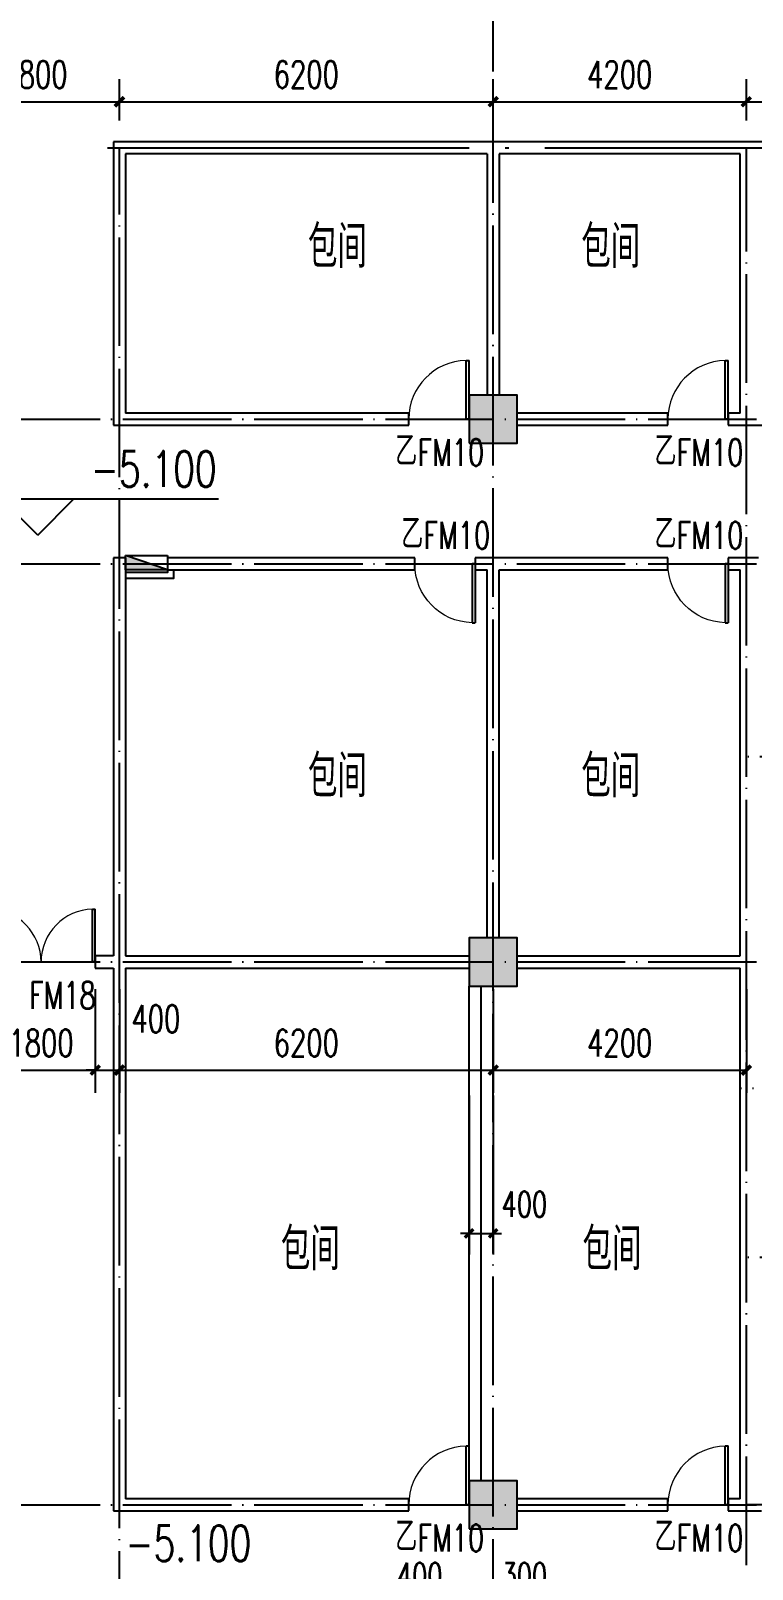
# Model space of a CAD drawing. Extents: x 246015 to 608740, y -108003 to 88400.
# Drawn here: x 398683 to 410652, y -3530 to 21979 of the extents above; entities that cross this region are included whole.
import ezdxf

# ---------------------------------------------------------------- set-up
doc = ezdxf.new("R2010")
doc.units = 0
doc.header["$LTSCALE"] = 3000
doc.header["$MEASUREMENT"] = 0
doc.header["$PDMODE"] = 1
doc.linetypes.add('DOTE', pattern=[2.42, 2, -0.2, 0.02, -0.2])
doc.layers.get('0').update_dxf_attribs({"linetype": 'CONTINUOUS'})
doc.layers.get('DEFPOINTS').update_dxf_attribs({"linetype": 'CONTINUOUS'})
for name, color, linetype in [('column', 9, 'CONTINUOUS'), ('DIM_ELEV', 3, 'CONTINUOUS'), ('dote', 1, 'DOTE'), ('PUB_DIM', 3, 'CONTINUOUS'), ('PUB_HATCH', 8, 'CONTINUOUS'), ('PUB_TEXT', 7, 'CONTINUOUS'), ('WALL', 9, 'CONTINUOUS'), ('WALL-1', 31, 'CONTINUOUS'), ('WINDOW', 4, 'CONTINUOUS'), ('WINDOW_TEXT', 7, 'CONTINUOUS'), ('消火栓', 6, 'CONTINUOUS')]:
    doc.layers.add(name, color=color, linetype=linetype)
doc.styles.add('_TCH_DIM', font='SIMPLEX', dxfattribs={"bigfont": 'GBCBIG'})
doc.styles.add('_TCH_WINDOW', font='SIMPLEX', dxfattribs={"bigfont": 'GBCBIG'})
doc.styles.add('DIM_FONT', font='simplex.shx', dxfattribs={"width": 0.7, "bigfont": 'hztxt.shx'})
doc.dimstyles.new('DIMN140', dxfattribs={"dimscale": 1.4, "dimtxt": 300, "dimasz": 100, "dimexe": 250, "dimexo": 300, "dimgap": 150, "dimtad": 1, "dimdec": 0, "dimzin": 0, "dimdsep": 46, "dimtxsty": 'DIM_FONT', "dimblk": 'ARCHTICK', "dimcen": 0.09, "dimclrt": 7, "dimazin": 2, "dimtfac": 1, "dimtdec": 0, "dimtix": 1, "dimtmove": 2, "dimatfit": 3, "dimfxl": 0, "dimtolj": 1, "dimtzin": 0, "dimarcsym": 0})
doc.dimstyles.new('DIMN150', dxfattribs={"dimscale": 1.5, "dimtxt": 300, "dimasz": 100, "dimexe": 250, "dimexo": 300, "dimgap": 150, "dimtad": 1, "dimdec": 0, "dimzin": 0, "dimdsep": 46, "dimtxsty": 'DIM_FONT', "dimblk": 'ARCHTICK', "dimcen": 0.09, "dimclrt": 7, "dimazin": 2, "dimtfac": 1, "dimtdec": 0, "dimtix": 1, "dimtmove": 2, "dimatfit": 3, "dimfxl": 0, "dimtolj": 1, "dimtzin": 0, "dimarcsym": 0})

# ---------------------------------------------------------------- blocks, each defined once
blk = doc.blocks.new('_ARCHTICK')
at = {"color": 0, "linetype": 'ByBlock', "const_width": 0.4}
blk.add_lwpolyline([(-0.5, -0.5), (0.5, 0.5)], dxfattribs=at)
blk = doc.blocks.new('*D335')
at = {"layer": 'DEFPOINTS', "color": 0}
for p in [(405954, 4746), (406354, 4746), (406354, 2039)]:
    blk.add_point(p, dxfattribs=at)
at = {"layer": 'PUB_DIM', "color": 0, "lineweight": -2}
for p, q in [((405954, 4326), (405954, 1689)), ((406354, 4326), (406354, 1689)), ((405954, 2039), (405814, 2039)), ((405954, 2039), (406354, 2039)), ((406354, 2039), (406494, 2039))]:
    blk.add_line(p, q, dxfattribs=at)
at = {"layer": 'PUB_DIM', "color": 0, "lineweight": -2, "xscale": 140, "yscale": 140, "zscale": 140}
blk.add_blockref('_ARCHTICK', (405954, 2039), dxfattribs=at)
at = {"layer": 'PUB_DIM', "color": 0, "lineweight": -2, "xscale": 140, "yscale": 140, "zscale": 140, "rotation": 180}
blk.add_blockref('_ARCHTICK', (406354, 2039), dxfattribs=at)
at = {"layer": 'PUB_DIM', "color": 7, "insert": (406872, 2522), "char_height": 420, "attachment_point": 5, "style": 'DIM_FONT'}
blk.add_mtext('\\A1;400', dxfattribs=at)
blk = doc.blocks.new('*D394')
at = {"layer": 'DEFPOINTS', "color": 0}
for p in [(406354, -4116), (406054, -4961), (406354, -4961)]:
    blk.add_point(p, dxfattribs=at)
at = {"layer": 'PUB_DIM', "color": 0, "lineweight": -2}
for p, q in [((406054, -4541), (406054, -3766)), ((406354, -4541), (406354, -3766)), ((406054, -4116), (405914, -4116)), ((406054, -4116), (406354, -4116)), ((406354, -4116), (406494, -4116))]:
    blk.add_line(p, q, dxfattribs=at)
at = {"layer": 'PUB_DIM', "color": 0, "lineweight": -2, "xscale": 140, "yscale": 140, "zscale": 140}
blk.add_blockref('_ARCHTICK', (406054, -4116), dxfattribs=at)
at = {"layer": 'PUB_DIM', "color": 0, "lineweight": -2, "xscale": 140, "yscale": 140, "zscale": 140, "rotation": 180}
blk.add_blockref('_ARCHTICK', (406354, -4116), dxfattribs=at)
at = {"layer": 'PUB_DIM', "color": 7, "insert": (406872, -3633), "char_height": 420, "attachment_point": 5, "style": 'DIM_FONT'}
blk.add_mtext('\\A1;300', dxfattribs=at)
blk = doc.blocks.new('*D395')
at = {"layer": 'DEFPOINTS', "color": 0}
for p in [(406054, -4116), (405654, -4961), (406054, -4961)]:
    blk.add_point(p, dxfattribs=at)
at = {"layer": 'PUB_DIM', "color": 0, "lineweight": -2}
for p, q in [((405654, -4541), (405654, -3766)), ((406054, -4541), (406054, -3766)), ((405654, -4116), (405514, -4116)), ((405654, -4116), (406054, -4116)), ((406054, -4116), (406194, -4116))]:
    blk.add_line(p, q, dxfattribs=at)
at = {"layer": 'PUB_DIM', "color": 0, "lineweight": -2, "xscale": 140, "yscale": 140, "zscale": 140}
blk.add_blockref('_ARCHTICK', (405654, -4116), dxfattribs=at)
at = {"layer": 'PUB_DIM', "color": 0, "lineweight": -2, "xscale": 140, "yscale": 140, "zscale": 140, "rotation": 180}
blk.add_blockref('_ARCHTICK', (406054, -4116), dxfattribs=at)
at = {"layer": 'PUB_DIM', "color": 7, "insert": (405136, -3633), "char_height": 420, "attachment_point": 5, "style": 'DIM_FONT'}
blk.add_mtext('\\A1;400', dxfattribs=at)
blk = doc.blocks.new('*D788')
at = {"layer": 'DEFPOINTS', "color": 0}
for p in [(397954, 6539), (399754, 6539), (399754, 4746)]:
    blk.add_point(p, dxfattribs=at)
at = {"layer": 'PUB_DIM', "color": 0, "lineweight": -2}
for p, q in [((397954, 6089), (397954, 4371)), ((399754, 6089), (399754, 4371)), ((397954, 4746), (399754, 4746))]:
    blk.add_line(p, q, dxfattribs=at)
at = {"layer": 'PUB_DIM', "color": 0, "lineweight": -2, "xscale": 150, "yscale": 150, "zscale": 150, "rotation": 180}
blk.add_blockref('_ARCHTICK', (397954, 4746), dxfattribs=at)
at = {"layer": 'PUB_DIM', "color": 0, "lineweight": -2, "xscale": 150, "yscale": 150, "zscale": 150}
blk.add_blockref('_ARCHTICK', (399754, 4746), dxfattribs=at)
at = {"layer": 'PUB_DIM', "color": 7, "insert": (398854, 5196), "char_height": 450, "attachment_point": 5, "style": 'DIM_FONT'}
blk.add_mtext('\\A1;1800', dxfattribs=at)
blk = doc.blocks.new('*D789')
at = {"layer": 'DEFPOINTS', "color": 0}
for p in [(399754, 6539), (400154, 6539), (400154, 4746)]:
    blk.add_point(p, dxfattribs=at)
at = {"layer": 'PUB_DIM', "color": 0, "lineweight": -2}
for p, q in [((399754, 6089), (399754, 4371)), ((400154, 6089), (400154, 4371)), ((399754, 4746), (399604, 4746)), ((399754, 4746), (400154, 4746)), ((400154, 4746), (400304, 4746))]:
    blk.add_line(p, q, dxfattribs=at)
at = {"layer": 'PUB_DIM', "color": 0, "lineweight": -2, "xscale": 150, "yscale": 150, "zscale": 150}
blk.add_blockref('_ARCHTICK', (399754, 4746), dxfattribs=at)
at = {"layer": 'PUB_DIM', "color": 0, "lineweight": -2, "xscale": 150, "yscale": 150, "zscale": 150, "rotation": 180}
blk.add_blockref('_ARCHTICK', (400154, 4746), dxfattribs=at)
at = {"layer": 'PUB_DIM', "color": 7, "insert": (400759, 5597), "char_height": 450, "attachment_point": 5, "style": 'DIM_FONT'}
blk.add_mtext('\\A1;400', dxfattribs=at)
blk = doc.blocks.new('*D790')
at = {"layer": 'DEFPOINTS', "color": 0}
for p in [(400154, 6539), (406354, 6539), (406354, 4746)]:
    blk.add_point(p, dxfattribs=at)
at = {"layer": 'PUB_DIM', "color": 0, "lineweight": -2}
for p, q in [((400154, 6089), (400154, 4371)), ((406354, 6089), (406354, 4371)), ((400154, 4746), (406354, 4746))]:
    blk.add_line(p, q, dxfattribs=at)
at = {"layer": 'PUB_DIM', "color": 0, "lineweight": -2, "xscale": 150, "yscale": 150, "zscale": 150, "rotation": 180}
blk.add_blockref('_ARCHTICK', (400154, 4746), dxfattribs=at)
at = {"layer": 'PUB_DIM', "color": 0, "lineweight": -2, "xscale": 150, "yscale": 150, "zscale": 150}
blk.add_blockref('_ARCHTICK', (406354, 4746), dxfattribs=at)
at = {"layer": 'PUB_DIM', "color": 7, "insert": (403254, 5196), "char_height": 450, "attachment_point": 5, "style": 'DIM_FONT'}
blk.add_mtext('\\A1;6200', dxfattribs=at)
blk = doc.blocks.new('*D791')
at = {"layer": 'DEFPOINTS', "color": 0}
for p in [(406354, 6539), (410554, 6539), (410554, 4746)]:
    blk.add_point(p, dxfattribs=at)
at = {"layer": 'PUB_DIM', "color": 0, "lineweight": -2}
for p, q in [((406354, 6089), (406354, 4371)), ((410554, 6089), (410554, 4371)), ((406354, 4746), (410554, 4746))]:
    blk.add_line(p, q, dxfattribs=at)
at = {"layer": 'PUB_DIM', "color": 0, "lineweight": -2, "xscale": 150, "yscale": 150, "zscale": 150, "rotation": 180}
blk.add_blockref('_ARCHTICK', (406354, 4746), dxfattribs=at)
at = {"layer": 'PUB_DIM', "color": 0, "lineweight": -2, "xscale": 150, "yscale": 150, "zscale": 150}
blk.add_blockref('_ARCHTICK', (410554, 4746), dxfattribs=at)
at = {"layer": 'PUB_DIM', "color": 7, "insert": (408454, 5196), "char_height": 450, "attachment_point": 5, "style": 'DIM_FONT'}
blk.add_mtext('\\A1;4200', dxfattribs=at)
blk = doc.blocks.new('*D967')
at = {"layer": 'DEFPOINTS', "color": 0}
for p in [(400154, 20802), (397354, 20039), (400154, 20039)]:
    blk.add_point(p, dxfattribs=at)
at = {"layer": 'PUB_DIM', "color": 0, "lineweight": -2}
for p, q in [((397354, 20489), (397354, 21177)), ((400154, 20489), (400154, 21177)), ((397354, 20802), (400154, 20802))]:
    blk.add_line(p, q, dxfattribs=at)
at = {"layer": 'PUB_DIM', "color": 0, "lineweight": -2, "xscale": 150, "yscale": 150, "zscale": 150, "rotation": 180}
blk.add_blockref('_ARCHTICK', (397354, 20802), dxfattribs=at)
at = {"layer": 'PUB_DIM', "color": 0, "lineweight": -2, "xscale": 150, "yscale": 150, "zscale": 150}
blk.add_blockref('_ARCHTICK', (400154, 20802), dxfattribs=at)
at = {"layer": 'PUB_DIM', "color": 7, "insert": (398754, 21252), "char_height": 450, "attachment_point": 5, "style": 'DIM_FONT'}
blk.add_mtext('\\A1;2800', dxfattribs=at)
blk = doc.blocks.new('*D968')
at = {"layer": 'DEFPOINTS', "color": 0}
for p in [(406354, 20802), (400154, 20039), (406354, 20039)]:
    blk.add_point(p, dxfattribs=at)
at = {"layer": 'PUB_DIM', "color": 0, "lineweight": -2}
for p, q in [((400154, 20489), (400154, 21177)), ((406354, 20489), (406354, 21177)), ((400154, 20802), (406354, 20802))]:
    blk.add_line(p, q, dxfattribs=at)
at = {"layer": 'PUB_DIM', "color": 0, "lineweight": -2, "xscale": 150, "yscale": 150, "zscale": 150, "rotation": 180}
blk.add_blockref('_ARCHTICK', (400154, 20802), dxfattribs=at)
at = {"layer": 'PUB_DIM', "color": 0, "lineweight": -2, "xscale": 150, "yscale": 150, "zscale": 150}
blk.add_blockref('_ARCHTICK', (406354, 20802), dxfattribs=at)
at = {"layer": 'PUB_DIM', "color": 7, "insert": (403254, 21252), "char_height": 450, "attachment_point": 5, "style": 'DIM_FONT'}
blk.add_mtext('\\A1;6200', dxfattribs=at)
blk = doc.blocks.new('*D969')
at = {"layer": 'DEFPOINTS', "color": 0}
for p in [(410554, 20802), (406354, 20039), (410554, 20039)]:
    blk.add_point(p, dxfattribs=at)
at = {"layer": 'PUB_DIM', "color": 0, "lineweight": -2}
for p, q in [((406354, 20489), (406354, 21177)), ((410554, 20489), (410554, 21177)), ((406354, 20802), (410554, 20802))]:
    blk.add_line(p, q, dxfattribs=at)
at = {"layer": 'PUB_DIM', "color": 0, "lineweight": -2, "xscale": 150, "yscale": 150, "zscale": 150, "rotation": 180}
blk.add_blockref('_ARCHTICK', (406354, 20802), dxfattribs=at)
at = {"layer": 'PUB_DIM', "color": 0, "lineweight": -2, "xscale": 150, "yscale": 150, "zscale": 150}
blk.add_blockref('_ARCHTICK', (410554, 20802), dxfattribs=at)
at = {"layer": 'PUB_DIM', "color": 7, "insert": (408454, 21252), "char_height": 450, "attachment_point": 5, "style": 'DIM_FONT'}
blk.add_mtext('\\A1;4200', dxfattribs=at)
blk = doc.blocks.new('*D970')
at = {"layer": 'DEFPOINTS', "color": 0}
for p in [(414454, 20802), (410554, 20039), (414454, 20039)]:
    blk.add_point(p, dxfattribs=at)
at = {"layer": 'PUB_DIM', "color": 0, "lineweight": -2}
for p, q in [((410554, 20489), (410554, 21177)), ((414454, 20489), (414454, 21177)), ((410554, 20802), (414454, 20802))]:
    blk.add_line(p, q, dxfattribs=at)
at = {"layer": 'PUB_DIM', "color": 0, "lineweight": -2, "xscale": 150, "yscale": 150, "zscale": 150, "rotation": 180}
blk.add_blockref('_ARCHTICK', (410554, 20802), dxfattribs=at)
at = {"layer": 'PUB_DIM', "color": 0, "lineweight": -2, "xscale": 150, "yscale": 150, "zscale": 150}
blk.add_blockref('_ARCHTICK', (414454, 20802), dxfattribs=at)
at = {"layer": 'PUB_DIM', "color": 7, "insert": (412504, 21252), "char_height": 450, "attachment_point": 5, "style": 'DIM_FONT'}
blk.add_mtext('\\A1;3900', dxfattribs=at)
blk = doc.blocks.new('_FZH')
blk.add_lwpolyline([(-0.5, -0.5), (0.5, -0.5), (0.5, 0.5), (-0.5, 0.5)], close=True)
at = {"layer": 'PUB_HATCH'}
blk.add_solid([(-0.5, -0.5), (0.5, -0.5), (-0.5, 0.5), (0.5, 0.5)], dxfattribs=at)
blk = doc.blocks.new('$DorLib2D$00000001')
for p, q in [((0.45, 0.975), (0.5, 0.975)), ((0.45, 0), (0.45, 0.975)), ((0.5, 0), (0.5, 0.975)), ((0.5, 0), (0.45, 0))]:
    blk.add_line(p, q)
at = {"lineweight": 13}
blk.add_arc((0.475, 0), 0.975, 91.4693, 180, dxfattribs=at)
blk = doc.blocks.new('$DorLib2D$00000002')
for p, q in [((-0.5, 0), (-0.5, 0.4875)), ((-0.475, 0.4875), (-0.5, 0.4875)), ((-0.475, 0), (-0.475, 0.4875)), ((0.475, 0), (0.475, 0.4875)), ((0.475, 0.4875), (0.5, 0.4875)), ((0.5, 0), (0.5, 0.4875)), ((-0.5, 0), (-0.475, 0)), ((0.5, 0), (0.475, 0))]:
    blk.add_line(p, q)
at = {"lineweight": 13}
for centre, start, end in [((-0.4875, 0), 0, 88.53072), ((0.4875, 0), 91.46928, 180)]:
    blk.add_arc(centre, 0.4875, start, end, dxfattribs=at)
blk = doc.blocks.new('$TwtSys$00000434')
for p, q in [((-0.5, 0.5), (-0.5, -0.5)), ((-0.5, -0.5), (0.5, 0.5)), ((0.5, 0.5), (-0.5, 0.5)), ((0.5, -0.5), (0.5, 0.5)), ((-0.5, -0.5), (0.5, -0.5))]:
    blk.add_line(p, q)
blk.add_solid([(0.5, -0.5), (0.5, 0.5), (-0.5, -0.5)])

msp = doc.modelspace()

# ---------------------------------------------------------------- linework, layer by layer
at = {"layer": 'DIM_ELEV'}
for p, q in [((398799, 13615.3), (398199, 14215.3)), ((398199, 14215.3), (401799, 14215.3)), ((398799, 13615.3), (399399, 14215.3))]:
    msp.add_line(p, q, dxfattribs=at)
at = {"layer": 'dote', "ltscale": 0.3}
for p, q in [((406353.9, -81061.4), (406353.9, 53538.6)), ((400153.9, -11561.4), (400153.9, 20038.6)), ((410553.9, -3461.4), (410553.9, 20038.6)), ((295667.9, 15538.6), (554353.9, 15538.6)), ((295667.9, 13138.6), (554353.9, 13138.6)), ((414753.9, 9938.6), (410453.9, 9938.6)), ((295667.9, 6538.6), (554353.9, 6538.6)), ((412653.9, 4438.6), (410453.9, 4438.6)), ((414753.9, 1638.6), (410453.9, 1638.6)), ((295667.9, -2461.4), (554353.9, -2461.4)), ((415453.9, -2461.4), (410553.9, -2461.4))]:
    msp.add_line(p, q, dxfattribs=at)
at = {"layer": 'dote'}
msp.add_line((399953.9, 20038.6), (454653.9, 20038.6), dxfattribs=at)
at = {"layer": 'WALL'}
for p, q in [((400053.9, 20138.6), (400053.9, 15438.6)), ((406353.9, 20138.6), (400053.9, 20138.6)), ((400253.9, 19938.6), (400253.9, 15638.6)), ((406253.9, 19938.6), (400253.9, 19938.6)), ((406253.9, 19938.6), (406253.9, 15938.6)), ((410553.9, 20138.6), (406353.9, 20138.6)), ((406453.9, 19938.6), (406453.9, 15938.6)), ((410453.9, 19938.6), (406453.9, 19938.6)), ((410453.9, 15638.6), (410453.9, 19938.6)), ((414453.9, 20138.6), (410553.9, 20138.6)), ((404953.9, 15638.6), (400253.9, 15638.6)), ((404953.9, 15438.6), (404953.9, 15638.6)), ((409253.9, 15638.6), (406753.9, 15638.6)), ((409253.9, 15438.6), (409253.9, 15638.6)), ((410453.9, 15638.6), (410253.9, 15638.6)), ((410253.9, 15638.6), (410253.9, 15438.6)), ((400053.9, 15438.6), (404953.9, 15438.6)), ((406753.9, 15438.6), (409253.9, 15438.6)), ((410253.9, 15438.6), (410553.9, 15438.6)), ((410553.9, 15438.6), (410853.9, 15438.6)), ((400053.9, 13238.6), (400053.9, 6638.6)), ((400253.9, 13238.6), (400053.9, 13238.6)), ((400253.9, 13238.6), (400253.9, 6638.6)), ((405053.9, 13238.6), (400953.9, 13238.6)), ((400953.9, 13238.6), (400953.9, 13038.6)), ((400953.9, 13038.6), (405053.9, 13038.6)), ((405053.9, 13038.6), (405053.9, 13238.6)), ((406353.9, 13238.6), (406053.9, 13238.6)), ((406053.9, 13238.6), (406053.9, 13038.6)), ((406053.9, 13038.6), (406253.9, 13038.6)), ((406253.9, 6938.6), (406253.9, 13038.6)), ((409253.9, 13238.6), (406353.9, 13238.6)), ((406453.9, 6938.6), (406453.9, 13038.6)), ((406453.9, 13038.6), (409253.9, 13038.6)), ((409253.9, 13038.6), (409253.9, 13238.6)), ((410553.9, 13238.6), (410253.9, 13238.6)), ((410253.9, 13238.6), (410253.9, 13038.6)), ((410253.9, 13038.6), (410453.9, 13038.6)), ((410453.9, 9938.6), (410453.9, 13038.6)), ((410753.9, 13238.6), (410553.9, 13238.6)), ((410453.9, 6638.6), (410453.9, 9938.6)), ((400053.9, 6638.6), (399753.9, 6638.6)), ((399753.9, 6638.6), (399753.9, 6438.6)), ((400253.9, 6638.6), (405953.9, 6638.6)), ((406753.9, 6638.6), (410453.9, 6638.6)), ((399753.9, 6438.6), (400053.9, 6438.6)), ((400053.9, 6438.6), (400053.9, -2561.4)), ((400253.9, 6438.6), (400253.9, -2361.4)), ((400253.9, 6438.6), (405953.9, 6438.6)), ((406753.9, 6438.6), (410453.9, 6438.6)), ((410453.9, 4438.6), (410453.9, 6438.6)), ((405953.9, -2061.4), (405953.9, 6138.6)), ((406153.9, -2061.4), (406153.9, 6138.6)), ((410453.9, 1638.6), (410453.9, 4438.6)), ((410453.9, -2361.4), (410453.9, 1638.6)), ((404953.9, -2361.4), (400253.9, -2361.4)), ((404953.9, -2561.4), (404953.9, -2361.4)), ((409253.9, -2361.4), (406753.9, -2361.4)), ((409253.9, -2561.4), (409253.9, -2361.4)), ((410453.9, -2361.4), (410253.9, -2361.4)), ((410253.9, -2361.4), (410253.9, -2561.4)), ((400053.9, -2561.4), (404953.9, -2561.4)), ((406753.9, -2561.4), (409253.9, -2561.4)), ((410253.9, -2561.4), (410553.9, -2561.4)), ((410553.9, -2561.4), (410803.9, -2561.4))]:
    msp.add_line(p, q, dxfattribs=at)
at = {"layer": 'WALL-1'}
for points in [[(400953.9, 13038.6), (400953.9, 12998.6), (400253.9, 12998.6)], [(401053.9, 13038.6), (401053.9, 12898.6), (400253.9, 12898.6)]]:
    msp.add_lwpolyline(points, dxfattribs=at)

# ---------------------------------------------------------------- block references
at = {"layer": 'column', "xscale": 800, "yscale": 800, "zscale": 800}
for p in [(406353.9, 15538.6), (406353.9, 6538.6), (406353.9, -2461.4)]:
    msp.add_blockref('_FZH', p, dxfattribs=at)
at = {"layer": 'WINDOW'}
for name, p, xscale, yscale, zscale, rotation in [('$DorLib2D$00000001', (405453.9, 15538.6), -1000, -1000, -1000, 179.9999999999581), ('$DorLib2D$00000001', (409753.9, 15538.6), -1000, -1000, -1000, 179.9999999986701), ('$DorLib2D$00000001', (405553.9, 13138.6), -1000, 1000, -1000, 179.9999999970636), ('$DorLib2D$00000001', (409753.9, 13138.6), -1000, 1000, -1000, 179.9999999970636), ('$DorLib2D$00000002', (398853.9, 6538.6), 1800, 1800, 1800, 9.2963177864842e-08), ('$DorLib2D$00000001', (405453.9, -2461.4), -1000, -1000, -1000, 179.9999999986037), ('$DorLib2D$00000001', (409753.9, -2461.4), -1000, -1000, -1000, 179.9999999986701)]:
    msp.add_blockref(name, p, dxfattribs=dict(at, xscale=xscale, yscale=yscale, zscale=zscale, rotation=rotation))
at = {"layer": '消火栓', "xscale": -700, "yscale": 240, "zscale": 700, "rotation": 4.147200271736233e-09}
msp.add_blockref('$TwtSys$00000434', (400603.9, 13158.6), dxfattribs=at)

# ---------------------------------------------------------------- texts
at = {"layer": 'PUB_TEXT'}
for s, height, style, width, p in [('包间', 700, 'DIM_FONT', 0.7, (403280.4, 18047.6)), ('包间', 700, 'DIM_FONT', 0.7, (407814.7, 18047.6)), ('-5.100', 595, '_TCH_DIM', 0.705882, (399679, 14415.3)), ('包间', 700, 'DIM_FONT', 0.7, (403280.4, 9270.4)), ('包间', 700, 'DIM_FONT', 0.7, (407814.7, 9270.4)), ('包间', 700, 'DIM_FONT', 0.7, (402831.3, 1428.6)), ('包间', 700, 'DIM_FONT', 0.7, (407835.1, 1428.6)), ('-5.100', 595, '_TCH_DIM', 0.705882, (400253.5, -3397.9))]:
    msp.add_text(s, height=height, dxfattribs=dict(at, style=style, width=width)).set_placement(p)
at = {"layer": 'WINDOW_TEXT', "style": '_TCH_WINDOW'}
for p in [(404729.6, 14763.6), (409029.6, 14763.6), (404829.6, 13388.6), (409029.6, 13388.6), (404729.6, -3236.4), (409029.6, -3236.4)]:
    msp.add_text('乙', height=506.4, rotation=360, dxfattribs=at).set_placement(p)
at = {"layer": 'WINDOW_TEXT', "style": '_TCH_WINDOW', "width": 0.705882}
for s, rotation, p in [('FM10', 360, (405098.2, 14763.6)), ('FM10', 360, (409398.2, 14763.6)), ('FM10', 360, (405198.2, 13388.6)), ('FM10', 360, (409398.2, 13388.6)), ('FM18', 0, (398655.7, 5763.6)), ('FM10', 360, (405098.2, -3236.4)), ('FM10', 360, (409398.2, -3236.4))]:
    msp.add_text(s, height=446.25, rotation=rotation, dxfattribs=at).set_placement(p)

# ---------------------------------------------------------------- dimensions: what is measured, and where the dimension line sits
at = {"layer": 'PUB_DIM'}
for p1, p2, distance, picture, middle in [((397353.9, 20038.6), (400153.9, 20038.6), 762.9, '*D967', (398753.9, 21251.6)), ((400153.9, 20038.6), (406353.9, 20038.6), 762.9, '*D968', (403253.9, 21251.6)), ((406353.9, 20038.6), (410553.9, 20038.6), 762.9, '*D969', (408453.9, 21251.6)), ((410553.9, 20038.6), (414453.9, 20038.6), 762.9, '*D970', (412503.9, 21251.6)), ((397953.9, 6538.6), (399753.9, 6538.6), -1792.4, '*D788', (398853.9, 5196.2)), ((400153.9, 6538.6), (406353.9, 6538.6), -1792.4, '*D790', (403253.9, 5196.2)), ((406353.9, 6538.6), (410553.9, 6538.6), -1792.4, '*D791', (408453.9, 5196.2))]:
    dim = msp.add_aligned_dim(p1=p1, p2=p2, distance=distance, dimstyle='DIMN150', dxfattribs=at)
    dim.commit()
    dim.dimension.update_dxf_attribs({"geometry": picture, "text_midpoint": middle})
for base, p1, p2, dimstyle, picture, middle in [((400153.9, 4746.2), (399753.9, 6538.6), (400153.9, 6538.6), 'DIMN150', '*D789', (400758.8, 5597.5)), ((406353.9, 2038.6), (405953.9, 4746.2), (406353.9, 4746.2), 'DIMN140', '*D335', (406871.9, 2521.6)), ((406053.9, -4115.7), (405653.9, -4961.4), (406053.9, -4961.4), 'DIMN140', '*D395', (405135.9, -3632.7)), ((406353.9, -4115.7), (406053.9, -4961.4), (406353.9, -4961.4), 'DIMN140', '*D394', (406871.9, -3632.7))]:
    dim = msp.add_linear_dim(base=base, p1=p1, p2=p2, angle=0, dimstyle=dimstyle, dxfattribs=at)
    dim.commit()
    dim.dimension.update_dxf_attribs({"geometry": picture, "text_midpoint": middle, "dimtype": 129})

doc.saveas('drawing.dxf')
